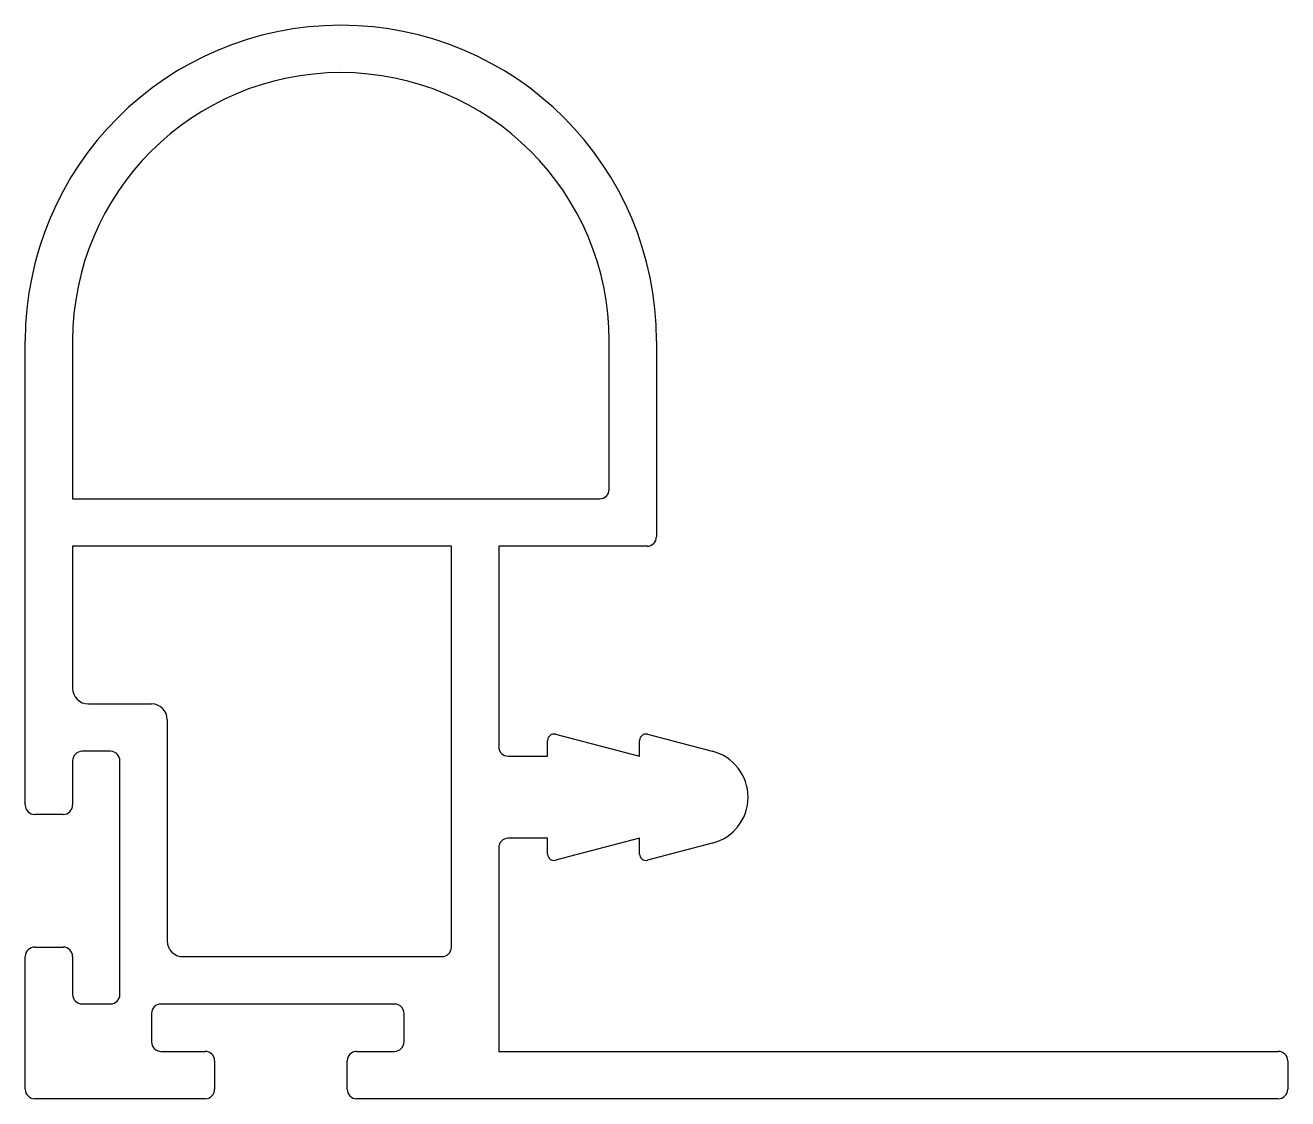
# Model space of a CAD drawing. Extents: x 670.3 to 710.3, y 517.6 to 551.6.
import ezdxf

# ---------------------------------------------------------------- set-up
doc = ezdxf.new("R2010")
doc.units = 0
doc.layers.get('0').update_dxf_attribs({"linetype": 'CONTINUOUS'})

msp = doc.modelspace()

# ---------------------------------------------------------------- linework, layer by layer
at = {"color": 0, "linetype": 'CONTINUOUS'}
for p, q in [((670.289, 526.945), (670.289, 541.641)), ((671.789, 541.641), (671.789, 536.641)), ((688.789, 536.941), (688.789, 541.641)), ((690.289, 541.641), (690.289, 535.441)), ((671.789, 536.641), (688.489, 536.641)), ((683.789, 535.141), (671.789, 535.141)), ((671.789, 535.141), (671.789, 530.645)), ((683.789, 522.441), (683.789, 535.141)), ((685.289, 535.141), (685.289, 528.791)), ((689.989, 535.141), (685.289, 535.141)), ((672.289, 530.145), (674.289, 530.145)), ((674.789, 529.645), (674.789, 522.641)), ((686.839, 528.491), (686.839, 528.991)), ((687.088, 529.185), (689.754, 528.491)), ((689.754, 528.491), (689.754, 528.991)), ((690.003, 529.185), (692.057, 528.646)), ((672.989, 528.645), (672.089, 528.645)), ((685.589, 528.491), (686.839, 528.491)), ((671.789, 528.345), (671.789, 526.945)), ((673.289, 520.945), (673.289, 528.345)), ((671.489, 526.645), (670.589, 526.645)), ((686.839, 525.891), (685.589, 525.891)), ((686.839, 525.391), (686.839, 525.891)), ((689.754, 525.891), (687.088, 525.197)), ((689.754, 525.391), (689.754, 525.891)), ((692.057, 525.737), (690.003, 525.197)), ((685.289, 525.591), (685.289, 519.141)), ((670.589, 522.445), (671.489, 522.445)), ((670.289, 517.941), (670.289, 522.145)), ((671.789, 522.145), (671.789, 520.945)), ((675.289, 522.141), (683.489, 522.141)), ((672.089, 520.645), (672.989, 520.645)), ((681.989, 520.641), (674.589, 520.641)), ((674.289, 520.341), (674.289, 519.441)), ((682.289, 519.441), (682.289, 520.341)), ((674.589, 519.141), (675.989, 519.141)), ((676.289, 518.841), (676.289, 517.941)), ((680.489, 517.941), (680.489, 518.841)), ((680.789, 519.141), (681.989, 519.141)), ((685.289, 519.141), (709.989, 519.141)), ((710.289, 518.841), (710.289, 517.941)), ((675.989, 517.641), (670.589, 517.641)), ((709.989, 517.641), (680.789, 517.641))]:
    msp.add_line(p, q, dxfattribs=at)
for centre, radius, start, end in [((680.289, 541.641), 10, 0, 180), ((680.289, 541.641), 8.5, 0, 180), ((688.489, 536.941), 0.3, 270, 360), ((689.989, 535.441), 0.3, 270, 0), ((672.289, 530.645), 0.5, 180, 270), ((674.289, 529.645), 0.5, 0, 90), ((687.039, 528.991), 0.2, 75.8432, 180), ((689.954, 528.991), 0.2, 75.8432, 180), ((672.089, 528.345), 0.3, 90, 180), ((672.989, 528.345), 0.3, 0, 90), ((685.589, 528.791), 0.3, 180, 270), ((691.69, 527.191), 1.5, 284.1568, 75.8432), ((670.589, 526.945), 0.3, 180, 270), ((671.489, 526.945), 0.3, 270, 0), ((685.589, 525.591), 0.3, 90, 180), ((687.039, 525.391), 0.2, 180, 284.1568), ((689.954, 525.391), 0.2, 180, 284.1568), ((670.589, 522.145), 0.3, 90, 180), ((671.489, 522.145), 0.3, 0, 90), ((675.289, 522.641), 0.5, 180, 270), ((683.489, 522.441), 0.3, 270, 0), ((672.089, 520.945), 0.3, 180, 270), ((672.989, 520.945), 0.3, 270, 0), ((674.589, 520.341), 0.3, 90, 180), ((681.989, 520.341), 0.3, 0, 90), ((674.589, 519.441), 0.3, 180, 270), ((681.989, 519.441), 0.3, 270, 0), ((675.989, 518.841), 0.3, 0, 90), ((680.789, 518.841), 0.3, 90, 180), ((709.989, 518.841), 0.3, 0, 90), ((670.589, 517.941), 0.3, 180, 270), ((675.989, 517.941), 0.3, 270, 0), ((680.789, 517.941), 0.3, 180, 270), ((709.989, 517.941), 0.3, 270, 0)]:
    msp.add_arc(centre, radius, start, end, dxfattribs=at)

doc.saveas('drawing.dxf')
